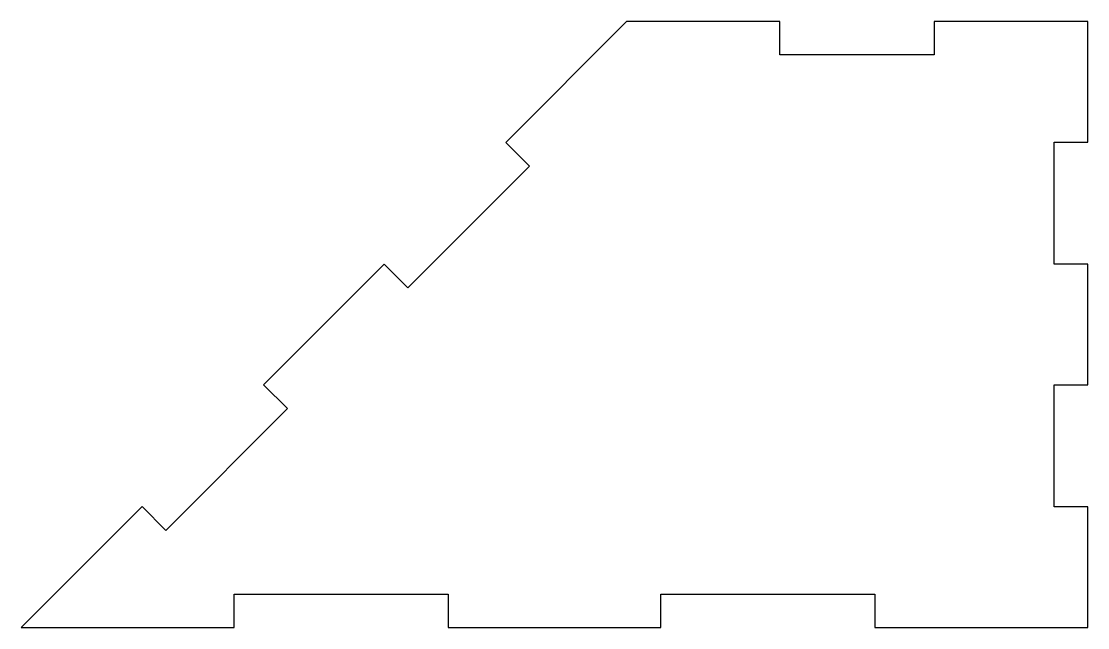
# Model space of a CAD drawing. Header units: millimetres. Extents: x -162 to 0, y 0 to 92.
import ezdxf

# ---------------------------------------------------------------- set-up
doc = ezdxf.new("R2010")
doc.units = ezdxf.units.MM

msp = doc.modelspace()

# ---------------------------------------------------------------- linework, layer by layer
msp.add_lwpolyline([(-5.1, 36.85), (0, 36.85), (0, 55.15), (-5.1, 55.15), (-5.1, 73.65), (0, 73.65), (0, 92), (-23.28, 92), (-23.28, 86.9), (-46.72, 86.9), (-46.72, 92), (-70, 92), (-88.33, 73.64), (-84.72, 70.03), (-103.17, 51.56), (-106.77, 55.16), (-125.07, 36.84), (-121.46, 33.23), (-139.9, 14.76), (-143.51, 18.36), (-161.85, 0), (-129.53, 0), (-129.53, 5.1), (-97.06, 5.1), (-97.06, 0), (-64.79, 0), (-64.79, 5.1), (-32.32, 5.1), (-32.32, 0), (0, 0), (0, 18.35), (-5.1, 18.35)], close=True)

doc.saveas('drawing.dxf')
